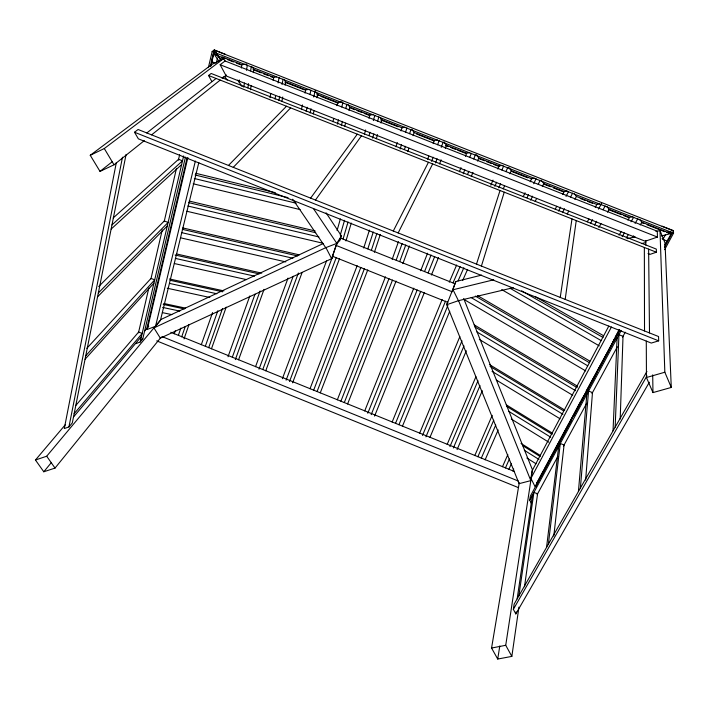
<?xml version="1.0" encoding="UTF-8"?>
<svg xmlns="http://www.w3.org/2000/svg" width="709" height="709" viewBox="0 0 709 709"><rect width="100%" height="100%" fill="white"/><g stroke="black" fill="none" stroke-linecap="round" stroke-linejoin="round"><path stroke-width="1.06" d="M620.189 419.09L623.016 336.314L618.957 334.701L615.155 427.137M613.028 430.868L617.105 338.131M585.643 480.064L592.476 392.618L588.567 391.049L580.379 488.084M578.42 491.514L586.848 394.239M548.731 460.726L544.299 468.959M553.8 536.048L564.063 444.995L560.296 443.479L548.376 544.166M546.568 547.33L558.692 446.448M221.571 60.097L222.006 56.897L241.884 64.732L246.564 64.102M565.188 299.393L576.24 220.588M524.5 586.724L537.573 493.845L533.93 492.365L518.828 595.959M519.263 482.714L491.567 648.035L497.718 659.051L511.845 656.392L518.926 607.143M536.243 486.746L536.873 482.368M517.153 598.875L532.432 495.139M646.918 371.472L514.14 604.165L513.36 609.341L515.833 613.932L516.134 611.849M531.431 503.532L529.729 500.164L530.323 496.211L619.737 330.057M560.243 297.425L571.995 218.913M511.845 656.392L505.73 645.296L532.459 469.881L463.668 298.489M239.199 82.191L239.536 80.011M241.379 68.002L241.884 64.732M619.533 329.632L535.073 486.658L530.926 478.371L532.06 470.9L608.809 326.051M243.807 87.234L244.481 83.006M246.493 70.324L247.335 65.042M497.718 659.051L499.801 645.943M247.84 87.889L248.531 83.635M250.605 70.865L251.305 66.611M250.463 89.759L251.172 85.479M253.299 72.637L253.831 69.429L252.413 67.098M269.969 97.745L270.767 93.437M273.16 80.507L273.763 77.281L276.528 76.891M275.012 99.065L275.624 95.839M278.079 82.944L279.098 77.573M278.903 100.607L279.745 96.309M282.031 84.504L283.077 79.142M116.329 162.627L64.297 428.555L68.933 426.942L72.3 422.927L126.096 154.385M281.925 101.316L282.767 97.018M285.098 85.213L285.727 81.987L284.265 79.638M68.933 426.942L122.497 157.203M210.936 66.079L214.021 52.377M301.502 109.23L302.433 104.923M305.012 93.083L305.712 89.857L308.991 89.369M306.182 111.535L307.139 107.245M309.993 94.403L310.941 90.114M310.099 113.023L311.065 108.761M313.724 97.018L315.168 90.619M313.254 113.998L313.998 110.764M316.967 97.815L317.712 94.581L316.187 92.205M138.468 332.805L148.81 288.084M150.937 278.85L162.264 229.84M164.16 221.66L176.47 168.396M178.376 160.154L179.625 154.757M135.977 343.599L140.178 342.013L183.649 155.927M140.178 342.013L142.766 338.929L185.457 157.106M146.657 329.286L187.025 158.098M208.357 67.656L212.168 51.5L214.171 50.064L673.408 230.815L673.55 233.137L664.625 249.692M187.876 157.549L147.268 329.437L155.537 326.282L160.411 320.441L198.812 162.583M210.343 66.229L214.171 50.064L221.048 60.46L218.009 55.878L213.87 53.698L219.214 61.701M216.484 62.303L217.521 58.005M155.537 326.282L195.356 161.058M332.929 121.7L333.726 118.492M336.935 105.676L337.741 102.468L342.057 101.795M337.387 124.155L338.485 119.865M341.765 106.988L342.864 102.699M341.321 125.626L342.429 121.354M345.753 108.539L346.861 104.267M344.734 126.37L345.575 123.18M348.925 110.4L349.767 107.201L348.19 104.799M337.076 230.514L340.382 218.868M364.435 134.169L365.64 129.933M368.946 118.288L369.85 115.106L373.04 114.583M340.249 235.149L344.539 220.295M369.043 135.446L369.965 132.264M373.333 120.601L374.866 115.292M343.085 238.96L348.066 221.979M372.642 138.104L373.891 133.859M377.622 121.124L378.872 116.87M345.957 240.963L351.274 223.06M376.284 138.813L377.534 134.604M380.972 123.02L381.903 119.856L380.272 117.428M481.411 266.061L504.25 192.174M363.726 248.017L369.433 230.088M395.985 146.763L397.324 142.544M401.028 130.943L402.03 127.78L405.185 127.239M476.501 264.111L500.031 190.508M367.838 248.832L373.28 232.011M400.142 148.952L401.498 144.751M405.583 132.131L406.939 127.921M371.374 250.25L376.887 233.447M404.422 149.457L405.451 146.302M409.58 133.709L410.954 129.508M447.716 301.919L446.741 304.71L519.103 483.653L530.819 480.622L458.501 300.474M374.387 252.271L380.316 234.422M407.852 151.451L408.898 148.296M413.081 135.694L414.127 132.539L411.867 129.268M336.172 245.438L452.174 291.753L454.965 283.724L340.639 238.118L336.172 245.438L332.503 256.259L447.725 302.318M339.646 241.042L341.401 235.884L326.078 212.833M174.237 333.842L175.291 330.757M178.384 335.339L180.884 328.063M181.708 336.828L185.226 326.627M184.03 338.911L189.037 324.43M481.633 275.101L455.887 281.535L446.741 304.71L458.431 300.687L513.272 287.694M201.303 344.707L212.567 312.58M205.335 346.24L217.805 310.799M208.685 347.667L222.52 308.459M211.468 348.784L226.198 307.121M392.183 259.37L398.467 241.645M427.651 159.259L428.759 156.131M433.19 143.617L434.298 140.488L437.4 139.921M228.014 356.742L249.825 295.945M396.18 260.141L402.154 243.506M431.639 161.377L433.128 157.221M437.604 144.742L439.101 140.586M232.322 357.212L255.027 294.129M235.344 359.587L260.106 290.965M238.57 359.791L264.049 289.352M399.725 261.559L405.761 244.942M435.574 162.928L437.09 158.781M441.237 147.357L443.125 142.172M255.541 366.695L288.04 278.07M259.007 369.203L293.207 276.235M402.872 263.633L409.368 245.988M439.545 163.947L441.069 159.8M445.27 148.376L446.422 145.256L444.091 141.96M262.782 369.513L298.374 273.018M265.751 370.789L302.14 272.389M282.368 378.721L326.521 260.947M286.117 380.175L332.796 256.011M289.502 381.557L336.234 257.615M292.587 382.842L339.54 258.617M310.028 388.718L357.168 265.662M313.67 390.154L360.819 267.435M317.074 391.528L364.337 268.844M320.264 392.866L367.758 269.89M337.333 399.832L385.457 276.847M420.703 270.749L427.554 253.219M459.388 171.782L461.001 167.652M465.441 156.317L466.646 153.224L469.704 152.639M340.905 401.188L388.966 278.69M344.308 402.561L392.494 280.099M347.587 403.988L396.065 281.092M424.585 271.467L431.09 255.027M463.207 173.829L464.838 169.717M469.712 157.389L471.334 153.277M364.71 410.928L413.772 288.164M367.776 413.267L417.184 289.963M428.139 272.885L434.714 256.463M467.568 174.361L468.8 171.286M473.727 158.967L475.376 154.863M371.188 414.65L420.712 291.372M374.582 416.112L424.407 292.418M431.418 275.021L438.481 257.571M471.317 176.479L472.974 172.376M477.547 161.085L478.797 158.01L476.386 154.668M392.148 422.041L442.15 299.508M395.516 423.362L445.509 301.148M398.937 424.735L447.866 305.446M402.437 426.242L449.719 311.278M419.631 433.199L459.849 336.633M422.493 435.468L462.002 340.825M454.965 283.724L455.887 281.535M425.923 436.841L463.978 345.921M429.964 437.364L466.309 350.778M447.166 444.392L475.934 376.709M449.931 446.608L477.99 380.751M453.352 448.026L480.011 385.607M457.101 449.559L482.306 390.712M449.276 282.182L456.64 265.006M490.841 185.182L493.012 180.13M497.771 169.017L499.074 165.986L502.087 165.383M453.051 282.82L460.088 266.566M494.855 186.316L496.619 182.248M501.892 170.063L503.656 165.995M474.773 455.595L492.232 415.323M477.884 456.729L493.739 420.251M481.305 458.174L495.751 425.01M458.067 280.932L463.828 267.78M498.835 187.823L500.607 183.782M505.934 171.631L507.706 167.59M485.116 459.849L498.188 429.938M462.631 280.56L467.532 269.482M503.222 188.913L504.56 185.891M509.913 173.802L511.251 170.78L508.77 167.413M502.468 466.744L507.839 454.593M505.42 467.975L509.399 458.998M508.832 469.473L511.446 463.571M512.829 471.015L513.724 469.012M523.18 196.765L525.041 192.768M530.181 181.788L531.582 178.783L534.551 178.163M527.097 197.731L528.515 194.727M533.7 183.737L536.057 178.748M530.669 200.151L532.556 196.18M538.228 184.296L540.116 180.334M535.171 201.48L536.607 198.502M542.35 186.573L543.785 183.596L541.224 180.192M398.174 232.951L432.658 163.921M555.253 209.199L556.733 206.266M562.68 194.55L564.169 191.616L567.094 190.969M393.291 231.01L428.458 162.264M558.55 211.043L560.553 207.134M566.039 196.402L568.538 191.519M562.512 212.656L564.532 208.747M570.585 197.031L572.606 193.123M567.209 214.047L568.742 211.114M574.875 199.371L576.408 196.437L574.432 193.858M530.926 478.371L611.424 327M662.986 239.314L665.591 234.44M537.032 482.466L543.785 469.925M549.227 459.795L568.512 423.929M580.698 401.259L569.088 423.034M586.059 391.288L612.567 342.943L614.065 339.212M615.093 337.289L619.241 329.588M664.723 244.986L671.91 232.641M585.749 392.786L581.194 400.328M536.864 484.291L547.942 463.881M548.996 461.931L571.569 419.994M573.67 416.094L597.288 372.207M598.866 369.283L611.991 344.911M613.037 342.952L619.861 330.279M664.484 247.388L672.885 231.79M529.729 500.164L621.199 330.536M537.13 494.652L557.788 456.569M563.513 446.014L586.724 403.217M591.997 393.495L617.326 346.807M622.599 337.076L625.241 332.211M587.344 221.802L588.922 218.913M595.25 207.365L596.836 204.484L599.717 203.811M590.491 223.53L592.618 219.693M598.449 209.128L601.631 203.368M594.488 225.099L596.624 221.27M603.04 209.767L605.176 205.938M598.848 227.5L601.01 223.672M607.489 212.186L609.102 209.315L607.072 206.709M513.36 609.341L646.998 375.841M515.833 613.932L649.355 382.231M619.063 235.193L621.279 231.444M627.926 220.189L629.583 217.371L632.419 216.688M622.13 236.7L624.345 232.977M630.983 221.811L633.749 217.158M626.224 238.118L628.44 234.431M635.078 223.37L637.843 218.762M333.168 256.135L331.635 258.688L160.331 338.158L153.933 327.895L325.732 247.68L336.819 243.373L341.401 235.884M632.508 237.675L633.616 235.858M640.236 224.948L641.884 222.218L639.553 219.303M313.405 208.526L336.819 243.373L331.635 258.688L325.856 247.485M315.461 200.044L361.457 135.827M310.613 198.121L357.283 134.178M65.379 424.673L35.45 460.008L43.79 471.777L55.027 468.082L160.952 337.387M43.79 471.777L51.491 462.41M35.45 460.008L46.697 456.224L160.952 319.493L323.437 243.444M73.488 416.998L141.463 336.5M144.485 331.271L148.757 326.22M74.144 413.719L142.181 333.46L138.645 332.025L75.854 405.406M85.053 359.25L153.933 283.121M85.762 355.714L154.695 279.869L151.044 278.398L86.835 348.323M233.27 167.351L290.646 107.874M228.458 165.436L286.489 106.235M97.567 296.805L167.289 225.958M98.338 292.977L168.104 222.466L164.32 220.951L98.693 286.542M111.136 229.069L181.628 164.594M111.969 224.913L182.497 160.846L178.579 159.277L113.183 217.964M225.276 61.284L223.53 58.661L211.92 64.422L90.247 155.289L100.013 171.392L114.034 164.798L144.308 140.63M151.602 134.861L220.207 80.082M222.147 78.486L226.472 75.03M100.013 171.392L112.111 161.847M146.807 132.955L216.077 78.451M134.506 132.237L138.095 129.49L658.564 336.536L658.67 340.843L651.287 343.067L138.361 138.831L134.506 132.237L658.67 340.843M211.699 81.243L208.561 75.482L211.176 73.47L656.321 249.098L656.401 252.218L650.109 254.336L648.053 253.521M220.144 64.741L225.072 60.983L657.287 231.205L657.456 237.063L645.252 241.237L226.189 75.96L220.144 64.741L657.456 237.063M90.247 155.289L104.294 148.535L223.53 58.661M213.87 53.698L218.186 55.745M222.741 77.405L224.7 76.448L227.164 80.117M141.091 339.567L142.766 338.929M659.999 230.531L665.024 243.019L671.281 387.442L652.971 392.591L646.457 377.525L664.838 372.225L659.999 230.531L655.922 231.542M627.509 238.649L635.025 236.771M661.346 235.964L670.838 233.616L670.714 231.48L666.637 232.49L670.838 233.616L641.884 222.218M493.721 279.798L453.024 289.759L458.431 300.687M641.503 243.595L645.793 242.549M491.567 648.035L505.73 645.296M162.396 312.625L171.826 314.619M163.752 303.47L185.395 308.096M163.23 304.409L184.482 308.947M162.618 307.422L179.802 311.083M167.235 288.226L209.837 297.488M169.478 283.405L216.848 293.756M169.451 278.965L223.884 290.903M170.151 280.312L222.626 291.807M175.353 258.395L254.558 276.147M174.325 263.535L246.386 279.603M176.612 253.982L261.754 273.151M175.105 254.992L259.255 273.913M180.432 237.79L285.807 261.913M182.807 227.935L299.251 254.859M182.328 229.335L297.656 255.958M181.486 232.605L292.861 258.236M187.832 205.991L318.908 236.957M186.768 211.238L322.63 243.169M189.179 201.055L315.124 230.957M188.656 202.614L315.656 232.712M193.202 183.791L300.129 209.598M195.135 174.999L288.031 197.616M194.337 178.508L296.149 203.208M195.755 173.28L275.269 192.671M211.92 61.922L215.953 63.004M225.249 54.247L214.331 49.949L211.716 60.983L212.957 62.826M662.1 226.18L673.399 230.629M212.168 51.5L673.55 233.137M253.831 69.429L273.763 77.281M285.727 81.987L305.712 89.857M317.712 94.581L337.741 102.468M349.767 107.201L369.85 115.106M381.903 119.856L402.03 127.78M414.127 132.539L434.298 140.488M446.422 145.256L466.646 153.224M478.797 158.01L499.074 165.986M511.251 170.78L531.582 178.783M543.785 183.596L564.169 191.616M576.408 196.437L596.836 204.484M609.102 209.315L629.583 217.371M218.035 55.86L225.232 58.696M227.297 59.503L233.465 61.931M236.549 63.145L240.67 64.767M253.016 69.633L261.249 72.876M263.305 73.683L268.445 75.712M270.51 76.519L273.594 77.733M284.912 82.191L304.462 89.892M316.808 94.749L318.864 95.555M320.92 96.371L338.415 103.257M349.732 107.715L354.881 109.735M356.937 110.551L362.077 112.571M364.134 113.387L369.283 115.407M380.6 119.865L398.095 126.751M416.608 134.045L434.103 140.931M445.42 145.389L448.505 146.603M450.569 147.419L455.71 149.439M457.766 150.255L465.999 153.49M479.373 158.763L484.522 160.783M486.578 161.599L491.718 163.619M493.783 164.435L498.923 166.455M512.297 171.72L527.735 177.799M544.193 184.287L550.37 186.715M553.454 187.929L563.744 191.979M580.21 198.458L585.35 200.487M587.406 201.294L592.556 203.323M609.013 209.802L621.368 214.667M623.424 215.474L628.564 217.503M641.946 222.768L644.002 223.583M647.087 224.797L664.581 231.683M208.561 75.482L656.401 252.218M170.798 332.273L514.335 471.45M161.909 336.527L518.217 480.994M156.724 340.878L518.288 487.562M662.1 238.685L666.779 241.166M535.579 296.805L603.465 335.667M521.594 290.805L602.996 337.457M510.019 288.235L601.241 340.639M501.662 289.582L599.229 345.832M477.52 295.591L589.808 361.076M475.314 296.087L589.436 362.716M471.21 297.612L587.717 365.791M464.014 299.464L585.74 370.94M474.206 324.873L577.534 386.219M474.915 326.911L577.223 387.717M476.944 331.945L575.602 390.703M479.319 339.443L572.712 395.259M489.396 364.532L564.745 410.05M490.034 366.376L563.558 410.821M492.046 371.356L562.911 414.286M496.318 380.051L560.075 418.797M506.297 404.839L552.329 433.11M506.882 406.505L552.125 434.307M508.787 411.371L550.707 437.187M511.278 419.028L548.731 442.168M521.026 443.435L540.418 455.541M522.515 445.527L540.223 456.578M524.341 450.295L538.929 459.423M526.849 458.005L536.039 463.766M46.697 456.224L55.027 468.082M292.72 199.22L325.732 247.68M237.799 80.108L242.088 86.56M215.988 52.431L221.261 60.345M104.294 148.535L114.034 164.798M664.838 372.225L671.281 387.442M652.705 374.875L652.971 392.591M648.62 249.151L649.497 332.929M645.784 240.431L645.802 245.119M646.28 341.109L646.457 377.525M644.348 247.468L644.525 330.952"/></g></svg>
